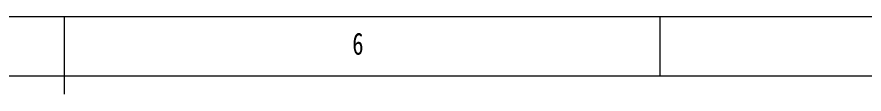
# Paper-space layout '시트3_KOR_with accessory' of a CAD drawing. Header units: millimetres. Extents: x 5 to 415, y 5 to 292.
# Drawn here: x 256 to 327.2, y 285.5 to 292 of the extents above; entities that cross this region are included whole.
import ezdxf

# ---------------------------------------------------------------- set-up
doc = ezdxf.new("R2010")
doc.units = ezdxf.units.MM
doc.styles.add('SLDTEXTSTYLE1', font='TXT', dxfattribs={"width": 0.75})

psp = doc.layouts.new('시트3_KOR_with accessory')

# ---------------------------------------------------------------- linework, layer by layer
at = {"color": 7, "linetype": 'Continuous', "lineweight": 18}
for p, q in [((415, 292), (5, 292)), ((260, 285.5), (260, 292)), ((310, 292), (310, 287)), ((410.25, 287), (10, 287))]:
    psp.add_line(p, q, dxfattribs=at)

# ---------------------------------------------------------------- texts
at = {"color": 7, "linetype": 'Continuous', "lineweight": 0, "insert": (284.167, 290.668), "char_height": 1.852, "attachment_point": 1, "style": 'SLDTEXTSTYLE1'}
psp.add_mtext('6', dxfattribs=at)

doc.saveas('drawing.dxf')
